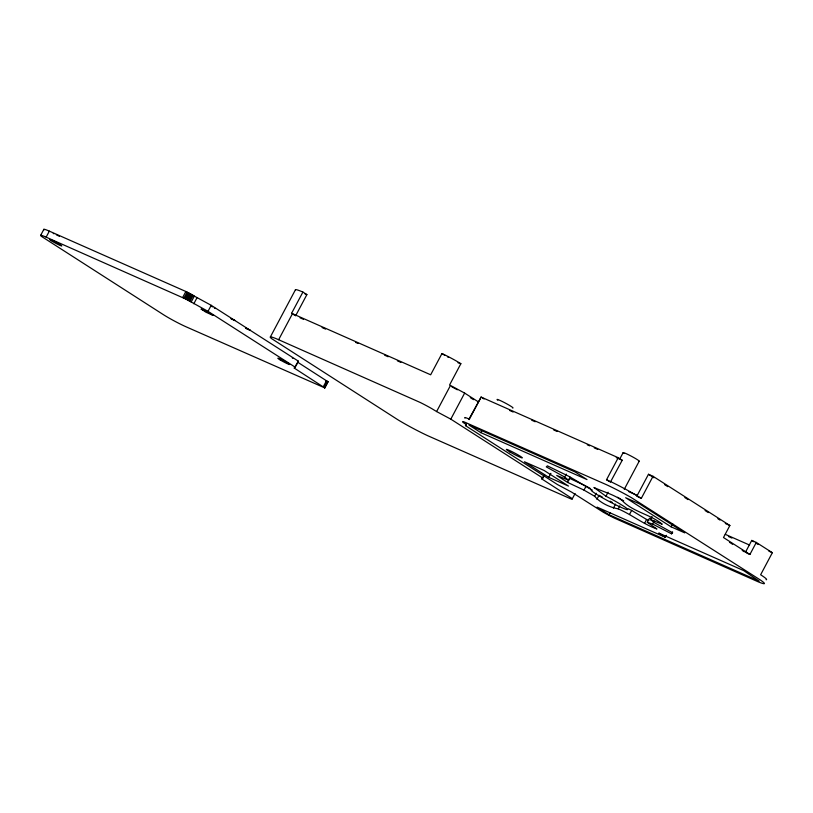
<?xml version="1.0" encoding="UTF-8"?>
<svg xmlns="http://www.w3.org/2000/svg" width="813" height="813" viewBox="0 0 813 813"><rect width="100%" height="100%" fill="white"/><g stroke="black" fill="none" stroke-linecap="round" stroke-linejoin="round"><path stroke-width="1.22" d="M298.422 361.185L295.221 367.191L208.006 311.338L186.248 299.255L46.138 237.152A18.211 1.392 28 0 0 41.453 236.38L163.515 314.733A18.211 1.392 28 0 0 186.218 326.867L324.794 387.903L294.245 368.076L298.422 361.185L211.207 305.322L185.852 291.491L49.339 231.136A18.211 1.392 28 0 0 44.115 229.876M324.794 387.903L327.893 381.683L297.446 362.059M295.597 315.851L306.887 294.611L302.914 292.07L291.593 313.29L430.666 374.793L441.967 353.553L445.544 355.261A16.87 1.291 28 0 1 456.926 361.338L460.869 363.706L449.589 384.956L464.65 393.096L478.4 401.896M40.66 235.343L43.851 229.327M46.138 237.152L49.339 231.136M182.661 297.507L185.852 291.491M183.972 298.117L187.163 292.101M184.703 298.473L187.894 292.456M185.466 298.859L188.657 292.843M186.248 299.255L189.449 293.249M187.041 299.672L190.232 293.666M187.823 300.099L191.014 294.082M188.586 300.515L191.777 294.509M189.307 300.932L192.508 294.926M189.988 301.328L193.189 295.322M191.177 302.06L194.368 296.044M193.819 303.747L197.01 297.741M208.006 311.338L211.207 305.322M270.333 337.009L295.475 289.713M543.003 476.794L541.854 478.969L571.417 498.074A16.87 1.291 28 0 1 570.635 498.776L427.973 435.819A28.252 2.165 28 0 1 397.648 419.62L271.572 338.615A28.252 2.165 28 0 1 276.522 338.828L278.625 339.732L292.477 313.676M323.32 386.693L326.521 380.687M324.194 387.283L327.385 381.267M324.712 386.795L326.836 382.791M324.489 387.516L327.69 381.5M325.007 386.886L327.985 381.886M324.682 387.923L327.893 381.683M544.558 474.833L542.83 478.085L450.798 419.142L436.601 411.561L450.453 385.504M450.798 419.142L464.65 393.096M465.473 425.636L466.449 424.752L463.308 422.577A16.87 1.291 28 0 1 464.091 421.876L606.762 484.833A28.252 2.165 28 0 1 631.681 497.82L760.297 579.954A28.252 2.165 28 0 1 758.214 581.823L614.333 518.094A16.87 1.291 28 0 1 602.951 512.017L571.702 492.17L557.505 484.578L465.473 425.636L466.632 423.461M468.938 419.122L480.3 398.705M469.172 419.65L481.072 397.059L618.246 457.709L622.219 460.249L610.35 482.221M480.818 432.638L468.928 425.016L575.096 471.957L586.996 479.579L480.818 432.638L481.885 430.636M548.755 477.353L524.436 461.774L544.161 470.493L568.47 486.062L548.755 477.353L550.889 473.339M570.086 477.18L568.49 480.188L564.7 477.079L566.295 474.07M567.565 482.394L569.7 478.39L586.132 486.113L583.998 490.117L567.565 482.394L556.712 475.442L568.49 480.188M572.159 499.03L575.086 493.532M651.559 518.999L649.435 518.298L647.311 522.312L656.924 528.999C643.083 524.1 631.66 514.599 618.215 508.857C609.679 507.322 600.258 502.891 594.659 496.265L596.264 493.257M609.506 481.652L606.528 479.741L618.246 457.709M596.915 499.314L599.039 495.3L602.342 497.068M619.689 459.111L623.144 452.628M564.7 477.079L546.275 466.886L547.413 465.859L569.507 476.672L592.21 490.148A20.65 1.585 28 0 0 606.63 500.117A20.65 1.585 28 0 0 627.707 509.436A20.65 1.585 28 0 0 605.959 496.235L608.094 492.221M666.436 535.289L665.369 537.291L658.764 533.064L743.702 570.614L759.169 581.122L609.008 514.731L610.065 512.729M613.398 508.125L615.532 504.121M624.252 489.324L639.201 461.205M618.215 508.857L619.811 505.849M636.752 496.316L648.479 474.284L653.032 476.296L729.871 525.503L723.479 537.535L749.911 554.456L756.303 542.434L751.751 540.421L745.358 552.444M629.506 514.436L631.64 510.432L628.246 508.755M637.9 496.824L641.315 498.339L653.032 476.296M644.465 523.491L646.599 519.487L648.865 520.483M647.311 522.312L652.605 524.06L671.518 533.816L672.646 532.8L654.231 522.596L650.441 519.497L652.036 516.489M652.605 524.06L654.201 521.052M671.111 526.834L625.654 497.719L639.313 503.755L684.77 532.871L671.111 526.834L672.717 523.826M671.518 533.816L672.585 531.814M756.303 542.434L772.35 552.708L760.633 574.761L762.431 575.939A28.252 2.165 28 0 1 766.1 579.72M294.245 368.076L295.221 367.191M541.854 478.969L542.83 478.085M201.278 309.001L205.74 312.111L213.057 315.373L206.756 311.481L201.136 309.235M457.983 362.75L460.869 363.706M650.441 519.497L662.219 524.243C650.197 514.101 632.595 511.966 622.016 500.371C613.256 494.253 603.337 491.835 593.937 487.475L605.959 496.235M469.355 419.102L466.225 417.862A16.87 1.291 28 0 0 464.945 418.126M325.932 381.206L326.978 381.643M302.914 292.07L301.664 291.532A28.252 2.165 28 0 0 295.465 290.028M306.887 294.611L306.196 294.316A21.402 1.646 28 0 0 304.692 293.706M300.068 317.822L303.544 319.357M322.09 327.558L325.566 329.092M355.688 342.415L358.005 343.432M384.661 355.22L388.136 356.755M397.405 360.85L400.88 362.385M509.67 410.484L513.145 412.028M531.692 420.219L535.167 421.754M553.704 429.955L557.179 431.49M587.301 444.813L589.618 445.829M594.262 447.882L597.738 449.416M616.274 457.617L622.219 460.249M725.318 523.491L729.871 525.503M768.925 551.204L772.35 552.708M637.229 495.402L628.784 491.662M725.287 534.334L749.616 545.086M728.458 536.519L731.913 538.054M231.238 318.655L235.069 320.556L231.065 318.818M278.625 339.732L420.402 402.557A16.87 1.291 28 0 1 431.784 408.634L436.601 411.561M246.298 328.34L250.333 330.332L245.546 328.249M746.497 552.952L749.911 554.456M665.369 537.291L597.108 507.119L609.008 514.731M606.528 479.741L608.896 480.818A28.252 2.165 28 0 1 633.815 493.816L641.315 498.339M451.916 386.876L457.373 389.793M610.035 501.174L612.23 502.353M211.776 306.45L212.518 306.867M587.199 486.723L590.401 488.572M583.998 490.117L594.659 496.265M631.64 510.432L646.599 519.487M648.479 474.284L653.947 477.78M664.597 484.599L667.788 486.652M684.841 497.566L688.032 499.609M705.084 510.534L708.275 512.576M717.869 518.714L719.993 520.086M751.751 540.421L753.875 541.783M755.999 543.145L758.123 544.497M441.967 353.553L444.965 355.474M729.505 542.291L732.676 544.324M742.188 550.411L744.302 551.773M481.072 397.059L484.081 398.98M470.29 397.608L473.501 399.661M291.593 313.29L294.601 315.21M214.297 307.914L215.313 308.564M292.294 357.893A6.829 0.528 28 0 1 292.792 358.299M53.272 233.504A6.829 0.528 28 0 1 53.973 233.738M56.331 234.784A6.829 0.528 28 0 1 59.39 236.339M447.475 356.836A10.02 0.772 28 0 1 448.593 357.405M497.79 400.22A9.106 0.701 28 0 1 504.517 402.638A9.106 0.701 28 0 1 512.627 407.963M623.937 453.451A9.106 0.701 28 0 1 630.675 455.859A9.106 0.701 28 0 1 638.784 461.184M617.514 497.261A20.65 1.585 28 0 1 620.776 499.121M621.782 499.721A20.65 1.585 28 0 1 623.673 500.859M280.312 360.017A6.829 0.528 28 0 0 289.692 364.519A6.829 0.528 28 0 0 281.024 359.376A6.829 0.528 28 0 0 280.312 360.017M52.408 241.441A6.829 0.528 28 0 0 61.798 245.943A6.829 0.528 28 0 0 53.13 240.79A6.829 0.528 28 0 0 52.408 241.441M509.792 451.896A9.106 0.701 28 0 0 522.312 457.902A9.106 0.701 28 0 0 510.747 451.042A9.106 0.701 28 0 0 509.792 451.896"/></g></svg>
